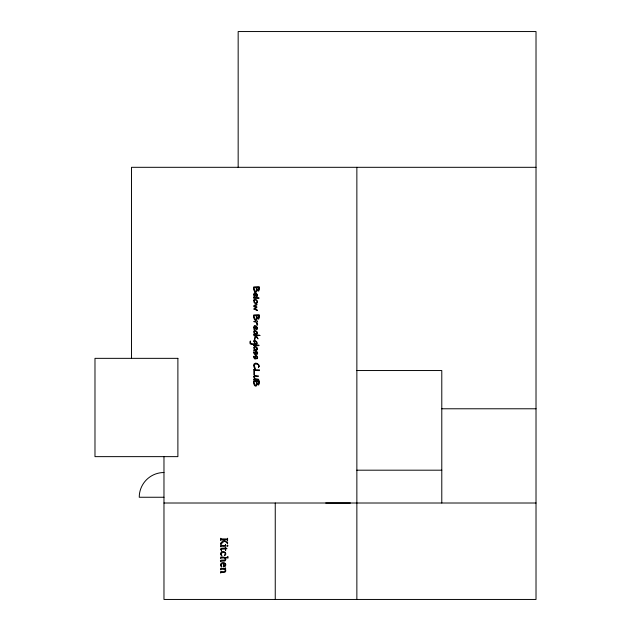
<?xml version="1.0" encoding="UTF-8"?>
<svg xmlns="http://www.w3.org/2000/svg" width="631" height="631" viewBox="0 0 631 631"><rect width="100%" height="100%" fill="white"/><g stroke="black" fill="none" stroke-linecap="round" stroke-linejoin="round"><path stroke-width="0.95" d="M536.019 167.31L131.516 167.31L131.516 358.345M356.862 370.539L441.787 370.539L441.787 503.01M441.787 408.778L536.019 408.778M356.862 470.19L441.787 470.19M163.973 497.252L139.246 497.252A24.727 24.727 0 0 1 163.973 472.524M163.973 503.01L536.019 503.01M350.434 503.01L325.706 503.01M356.862 167.31L356.862 599.45M275.25 503.01L275.25 599.45M238.163 167.31L238.163 31.55L536.019 31.55L536.019 599.45L163.973 599.45L163.973 456.639M253.788 369.695L254.167 375.177L254.443 370.507L259.491 370.578L259.515 369.892L253.788 369.695M253.591 294.417C255.366 304.599 253.615 285.756 255.8 296.688C260.335 297.375 254.79 289.345 253.591 294.417M253.591 327.308C255.366 337.49 253.615 318.655 255.8 329.579C260.335 330.273 254.79 322.236 253.591 327.308M257.629 324.586C257.432 326.219 256.289 324.752 256.959 323.679A3.108 3.108 0 0 0 256.399 322.48C255.019 321.502 251.564 321.842 255.476 321.132C260.185 320.438 255.216 321.7 257.629 324.586M253.67 376.754L254.798 379.302L253.694 379.215L253.63 379.783L258.726 379.894L258.607 379.27L255.082 378.647L254.325 377.086L254.956 376.171L258.079 376.557L258.473 375.989L254.624 375.571L253.67 376.754M258.899 288.501C259.238 292.035 256.557 289.668 257.03 287.413L258.757 287.499L258.899 288.501M258.899 316.533C259.238 320.067 256.557 317.701 257.03 315.437L258.757 315.524L258.899 316.533M258.899 382.41C259.238 385.943 256.557 383.577 257.03 381.313L258.757 381.4L258.899 382.41M253.678 340.969L254.971 343.879L250.759 343.611L250.412 340.953L249.9 341.915L250.113 343.832L252.234 344.534L256.557 344.416C258.986 343.083 254.758 339.123 253.678 340.969M259.459 288.13L258.749 291.049L257.913 291.096L256.896 289.345L256.044 292.366C253.883 292.311 253.276 288.69 253.749 286.931L259.12 286.624L259.459 288.13M259.459 316.163L258.749 319.081L257.913 319.128L256.896 317.377L256.044 320.39C253.883 320.343 253.276 316.715 253.749 314.956L259.12 314.656L259.459 316.163M259.459 382.039L258.749 384.949L257.913 385.005L256.896 383.254L256.044 386.267C253.883 386.211 253.276 382.591 253.749 380.832L259.12 380.532L259.459 382.039M256.265 293.825C255.279 297.737 258.465 295.718 256.265 293.825M256.265 326.716C255.279 330.628 258.465 328.617 256.265 326.716M254.198 365.436C257.014 372.574 253.63 368.054 253.638 365.073A2.343 2.343 0 0 1 254.198 363.898C256.233 361.2 261.447 366.09 258.387 367.479L258.939 366.232L258.45 364.994A3.108 3.108 0 0 0 257.314 364.134L255.145 364.024L254.198 365.436M256.431 289.637C256.446 293.841 253.465 289.732 254.175 287.704L256.186 287.499L256.431 289.637M256.431 317.669C256.446 321.873 253.465 317.764 254.175 315.737L256.186 315.524L256.431 317.669M256.431 383.545C256.446 387.742 253.465 383.64 254.175 381.605L256.186 381.4L256.431 383.545M256.88 333.263L256.588 333.846L255.539 333.602A2.989 2.989 0 0 1 254.585 332.742L254.254 331.362L255.192 331.125A3.013 3.013 0 0 1 256.281 331.938L256.88 333.263M256.88 349.093L256.588 349.669L255.539 349.424A2.989 2.989 0 0 1 254.585 348.572L254.254 347.192L255.192 346.947A3.013 3.013 0 0 1 256.281 347.768L256.88 349.093M255.831 353.786C255.042 357.58 251.201 347.847 255.137 353.817C253.599 347.713 259.964 352.918 256.722 354.504C258.032 352.059 254.482 350.079 255.831 353.786M257.519 333.302L256.809 334.32L253.662 334.604L253.662 334.099L255.042 333.909C250.933 330.778 257.314 328.909 257.519 333.302M255.831 358.203C255.042 362.005 251.201 352.264 255.137 358.242C253.599 352.137 259.964 357.343 256.722 358.929C258.032 356.483 254.482 354.496 255.831 358.203M257.519 349.124L256.809 350.15L253.662 350.434L253.662 349.929L255.042 349.74C250.933 346.6 257.314 344.739 257.519 349.124M254.214 300.403L254.522 302.423A1.333 1.333 0 0 0 255.397 303.022L256.912 302.438L256.77 300.987L255.042 299.828L254.214 300.403M225.78 553.955C225.401 556.716 222.956 555.304 225.393 554.278C225.59 550.618 218.641 553.024 221.915 555.627L220.85 554.941A2.421 2.421 0 0 1 220.629 553.174C221.276 550.39 225.89 551.147 225.78 553.955M225.78 559.594L224.951 560.991L221.087 561.188L220.716 561.803C218.571 558.072 227.499 562.363 224.652 557.985L221.087 557.938L220.716 558.553C219.533 554.688 225.125 558.75 227.491 557.165L227.87 556.471L228.13 557.985L225.133 557.985L225.78 559.594M225.78 570.874L224.944 572.293L221.087 572.475L220.716 573.098C219.604 569.462 222.893 572.94 224.849 571.394A0.86 0.86 0 0 0 225.259 570.826L224.644 569.28L221.087 569.241L220.716 569.864C219.635 566.252 222.972 569.604 225.086 568.484L225.456 567.79L225.724 569.233L225.125 569.272L225.78 570.874M220.582 549.151L221.489 550.95L221.449 549.159L225.22 549.009L225.63 550.666L225.63 549.009L227.002 548.678L225.204 547.392L225.212 548.15L221.576 548.205L220.582 549.151M221.095 564.753L221.875 566.804L221.181 566.614A2.729 2.729 0 0 1 220.558 564.911C220.471 562.678 223.516 561.787 224.991 563.207A2.343 2.343 0 0 1 225.78 564.99L225.228 566.409L223.611 566.985L223.555 563.522L221.718 563.909L221.095 564.753M225.401 564.997L223.966 566.062L223.966 563.554L225.038 564.027L225.401 564.997M259.901 335.4L256.344 335.818L258.032 338.902L255.752 336.047L254.758 340.046L254.317 339.683L255.176 335.866C250.333 335.471 259.073 334.477 259.901 335.4M256.722 343.138C254.127 345.733 253.086 337.088 256.722 343.138M253.607 297.887C261.124 299.386 260.958 296.83 253.607 297.887M253.607 345.22C261.124 346.719 260.958 344.163 253.607 345.22M253.694 300.167L254.167 302.777L256.099 303.606A1.428 1.428 0 0 0 257.03 303.132C258.884 301.105 255.113 297.501 253.694 300.167M221.102 543.954L220.716 544.372L220.771 543.015L224.052 539.789L221.102 539.757L220.716 540.467L220.716 538.251L221.536 538.913L227.199 538.961L227.594 538.251L227.594 540.467L226.758 539.805L224.447 539.789L224.447 540.522L227.207 542.447L227.594 541.848L227.594 543.961L226.734 542.597L224.407 541.012L221.102 543.954M257.527 310.278L253.607 309.072L255.989 307.25L253.938 306.69L253.552 305.964C256.178 303.401 259.522 304.418 254.624 305.94C261.242 307.589 250.886 308.598 257.527 310.278M227.87 545.839C226.6 547.629 226.584 544.04 227.87 545.839M177.887 358.345L94.981 358.345L94.981 456.639L177.887 456.639L177.887 358.345M225.456 544.774L225.086 545.476C222.972 546.604 219.635 543.252 220.716 546.864L221.087 546.241L225.724 546.28L225.456 544.774"/></g></svg>
